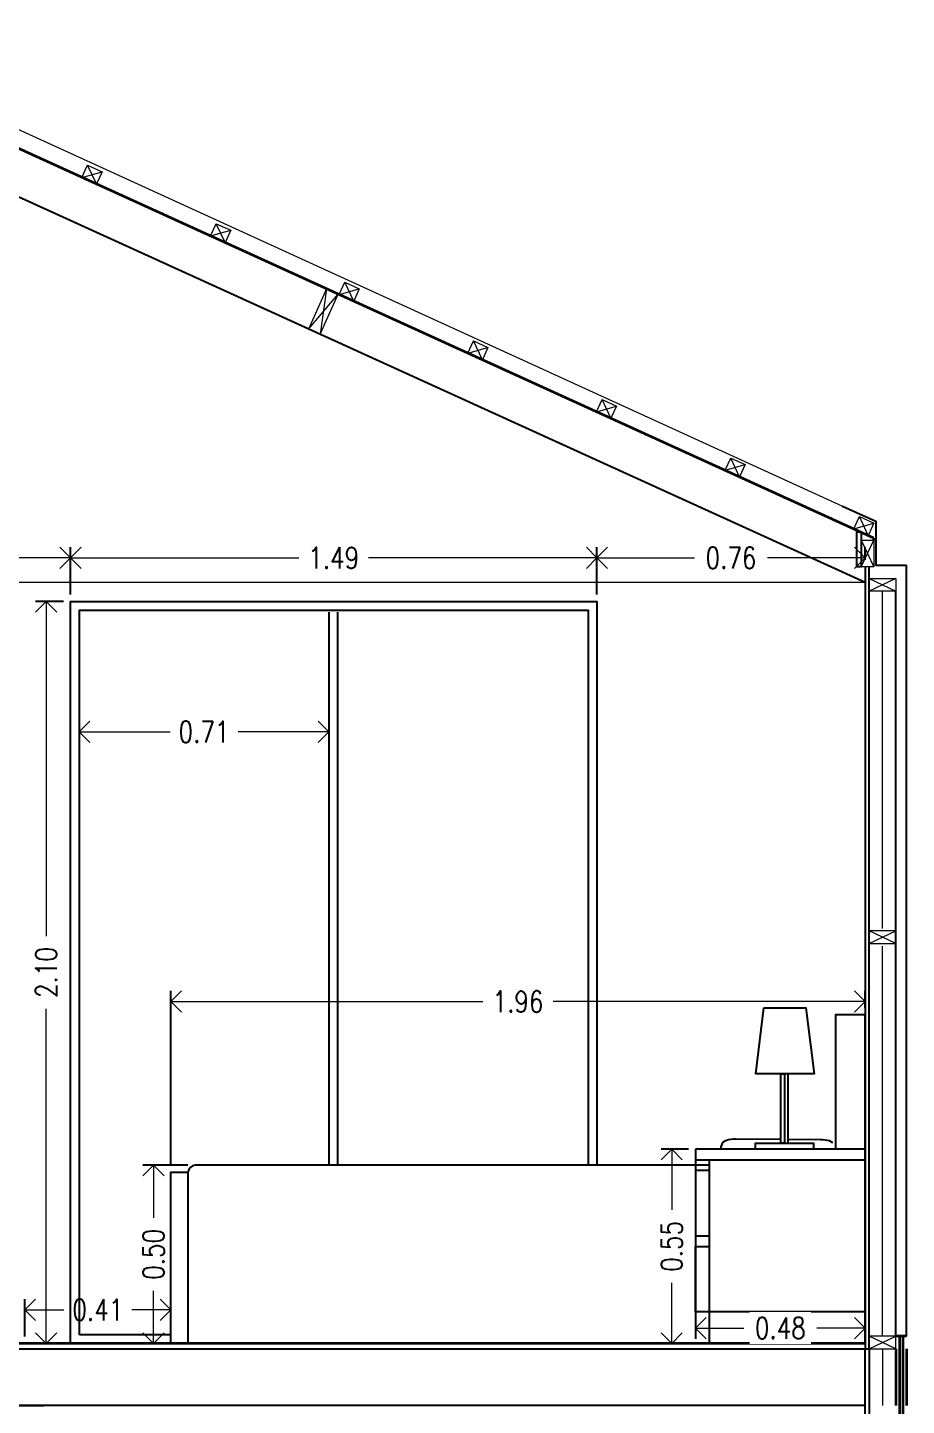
# Model space of a CAD drawing. Header units: inches. Extents: x -102.5 to -49.9, y 36.2 to 69.9.
# Drawn here: x -60.576 to -58.088, y 60.561 to 64.46 of the extents above; entities that cross this region are included whole.
import ezdxf

# ---------------------------------------------------------------- set-up
doc = ezdxf.new("R2010")
doc.units = ezdxf.units.IN
doc.header["$MEASUREMENT"] = 0
doc.layers.get('DEFPOINTS').update_dxf_attribs({"color": 210})
for name, color, linetype, lineweight in [('A-ANNO-DIMS', 3, 'Continuous', 18), ('A-DETL-MBND', 3, 'Continuous', 18), ('A-DETL-MCUT', 4, 'Continuous', 25), ('A-ELEV-MBE1', 7, 'Continuous', 35), ('A-ELEV-MBE2', 4, 'Continuous', 25), ('A-WALL-PATT', 8, 'Continuous', 18), ('A-WALL-STUD', 3, 'Continuous', 18), ('arredi', 7, 'Continuous', 20)]:
    doc.layers.add(name, color=color, linetype=linetype, lineweight=lineweight)
doc.styles.add('E-ROMANS', font='romans.shx', dxfattribs={"width": 0.8})
doc.dimstyles.new('Fabio1', dxfattribs={"dimscale": 0.001, "dimtxt": 60, "dimasz": 60, "dimexe": 30, "dimexo": 20, "dimgap": 30, "dimtad": 0, "dimzin": 0, "dimdsep": 46, "dimtxsty": 'E-ROMANS', "dimblk": 'OPEN90', "dimcen": 90, "dimclrd": 3, "dimclre": 3, "dimclrt": 3, "dimadec": 0, "dimazin": 0, "dimtfac": 1, "dimtmove": 1, "dimatfit": 3, "dimldrblk": 'OPEN90', "dimfxl": 1, "dimtfill": 1, "dimtolj": 1, "dimtzin": 0, "dimlwd": -1, "dimarcsym": 0})

# ---------------------------------------------------------------- blocks, each defined once
blk = doc.blocks.new('_Open90')
at = {"color": 0, "linetype": 'ByBlock', "lineweight": -2}
for p, q in [((0, 0), (-1, 0)), ((-0.5, 0.5), (0, 0)), ((0, 0), (-0.5, -0.5))]:
    blk.add_line(p, q, dxfattribs=at)
blk = doc.blocks.new('*D1453')
at = {"layer": 'A-ANNO-DIMS', "color": 3, "lineweight": -2, "transparency": 16777216}
for p, q in [((-60.4542, 62.8556), (-60.4542, 62.9889)), ((-58.9644, 62.8556), (-58.9644, 62.989))]:
    blk.add_line(p, q, dxfattribs=at)
at = {"layer": 'A-ANNO-DIMS', "color": 3, "transparency": 16777216}
for p, q in [((-60.3942, 62.9589), (-59.8079, 62.9589)), ((-59.0244, 62.959), (-59.6107, 62.9589))]:
    blk.add_line(p, q, dxfattribs=at)
at = {"layer": 'DEFPOINTS', "color": 0, "transparency": 16777216}
for p in [(-58.9644, 62.959), (-60.4542, 62.8356), (-58.9644, 62.8356)]:
    blk.add_point(p, dxfattribs=at)
at = {"layer": 'A-ANNO-DIMS', "color": 3, "transparency": 16777216, "xscale": 0.06, "yscale": 0.06, "zscale": 0.06}
for p, rotation in [((-60.4542, 62.9589), 180.0036669831165), ((-58.9644, 62.959), 0.003666983116441308)]:
    blk.add_blockref('_Open90', p, dxfattribs=dict(at, rotation=rotation))
at = {"layer": 'A-ANNO-DIMS', "color": 3, "transparency": 16777216, "insert": (-59.7093, 62.9589), "char_height": 0.06, "attachment_point": 5, "rotation": 0.0037, "style": 'E-ROMANS', "bg_fill": 3, "box_fill_scale": 1.25, "bg_fill_color": 256, "bg_fill_true_color": 13158600, "bg_fill_transparency": 0}
blk.add_mtext('\\A1;1.49', dxfattribs=at)
blk = doc.blocks.new('*D1454')
at = {"layer": 'A-ANNO-DIMS', "color": 3, "lineweight": -2, "transparency": 16777216}
for p, q in [((-60.4742, 62.8356), (-60.553, 62.8356)), ((-60.4742, 60.7356), (-60.553, 60.7356))]:
    blk.add_line(p, q, dxfattribs=at)
at = {"layer": 'A-ANNO-DIMS', "color": 3, "transparency": 16777216}
for p, q in [((-60.523, 62.7756), (-60.523, 61.8887)), ((-60.523, 60.7956), (-60.523, 61.6824))]:
    blk.add_line(p, q, dxfattribs=at)
at = {"layer": 'DEFPOINTS', "color": 0, "transparency": 16777216}
for p in [(-60.4542, 62.8356), (-60.523, 60.7356), (-60.4542, 60.7356)]:
    blk.add_point(p, dxfattribs=at)
at = {"layer": 'A-ANNO-DIMS', "color": 3, "transparency": 16777216, "xscale": 0.06, "yscale": 0.06, "zscale": 0.06}
for p, rotation in [((-60.523, 62.8356), 90), ((-60.523, 60.7356), 270)]:
    blk.add_blockref('_Open90', p, dxfattribs=dict(at, rotation=rotation))
at = {"layer": 'A-ANNO-DIMS', "color": 3, "transparency": 16777216, "insert": (-60.523, 61.7856), "char_height": 0.06, "attachment_point": 5, "rotation": 90, "style": 'E-ROMANS', "bg_fill": 3, "box_fill_scale": 1.25, "bg_fill_color": 256, "bg_fill_true_color": 13158600, "bg_fill_transparency": 0}
blk.add_mtext('\\A1;2.10', dxfattribs=at)
blk = doc.blocks.new('*D1443')
at = {"layer": 'A-ANNO-DIMS', "color": 3, "lineweight": -2, "transparency": 16777216}
for p, q in [((-60.1218, 61.2406), (-60.2493, 61.2406)), ((-60.1418, 60.7356), (-60.2493, 60.7356))]:
    blk.add_line(p, q, dxfattribs=at)
at = {"layer": 'A-ANNO-DIMS', "color": 3, "transparency": 16777216}
for p, q in [((-60.2193, 61.1806), (-60.2193, 61.0912)), ((-60.2193, 60.7956), (-60.2193, 60.8849))]:
    blk.add_line(p, q, dxfattribs=at)
at = {"layer": 'DEFPOINTS', "color": 0, "transparency": 16777216}
for p in [(-60.1018, 61.2406), (-60.2193, 60.7356), (-60.1218, 60.7356)]:
    blk.add_point(p, dxfattribs=at)
at = {"layer": 'A-ANNO-DIMS', "color": 3, "transparency": 16777216, "xscale": 0.06, "yscale": 0.06, "zscale": 0.06}
for p, rotation in [((-60.2193, 61.2406), 90), ((-60.2193, 60.7356), 270)]:
    blk.add_blockref('_Open90', p, dxfattribs=dict(at, rotation=rotation))
at = {"layer": 'A-ANNO-DIMS', "color": 3, "transparency": 16777216, "insert": (-60.2193, 60.9881), "char_height": 0.06, "attachment_point": 5, "rotation": 90, "style": 'E-ROMANS', "bg_fill": 3, "box_fill_scale": 1.25, "bg_fill_color": 256, "bg_fill_true_color": 13158600, "bg_fill_transparency": 0}
blk.add_mtext('\\A1;0.50', dxfattribs=at)
blk = doc.blocks.new('*D1444')
at = {"layer": 'A-ANNO-DIMS', "color": 3, "lineweight": -2, "transparency": 16777216}
for p, q in [((-60.1702, 61.2406), (-60.1702, 61.7333)), ((-58.2055, 61.6856), (-58.2055, 61.7333))]:
    blk.add_line(p, q, dxfattribs=at)
at = {"layer": 'A-ANNO-DIMS', "color": 3, "transparency": 16777216}
for p, q in [((-60.1102, 61.7033), (-59.2876, 61.7033)), ((-58.2655, 61.7033), (-59.0881, 61.7033))]:
    blk.add_line(p, q, dxfattribs=at)
at = {"layer": 'DEFPOINTS', "color": 0, "transparency": 16777216}
for p in [(-58.2055, 61.7033), (-58.2055, 61.6656), (-60.1702, 61.2206)]:
    blk.add_point(p, dxfattribs=at)
at = {"layer": 'A-ANNO-DIMS', "color": 3, "transparency": 16777216, "xscale": 0.06, "yscale": 0.06, "zscale": 0.06, "rotation": 180}
blk.add_blockref('_Open90', (-60.1702, 61.7033), dxfattribs=at)
at = {"layer": 'A-ANNO-DIMS', "color": 3, "transparency": 16777216, "xscale": 0.06, "yscale": 0.06, "zscale": 0.06}
blk.add_blockref('_Open90', (-58.2055, 61.7033), dxfattribs=at)
at = {"layer": 'A-ANNO-DIMS', "color": 3, "transparency": 16777216, "insert": (-59.1879, 61.7033), "char_height": 0.06, "attachment_point": 5, "style": 'E-ROMANS', "bg_fill": 3, "box_fill_scale": 1.25, "bg_fill_color": 256, "bg_fill_true_color": 13158600, "bg_fill_transparency": 0}
blk.add_mtext('\\A1;1.96', dxfattribs=at)
blk = doc.blocks.new('*D1445')
at = {"layer": 'A-ANNO-DIMS', "color": 3, "lineweight": -2, "transparency": 16777216}
for p, q in [((-58.7055, 61.2856), (-58.7828, 61.2856)), ((-58.2255, 60.7356), (-58.7828, 60.7356))]:
    blk.add_line(p, q, dxfattribs=at)
at = {"layer": 'A-ANNO-DIMS', "color": 3, "transparency": 16777216}
for p, q in [((-58.7528, 61.2256), (-58.7528, 61.1137)), ((-58.7528, 60.7956), (-58.7528, 60.9074))]:
    blk.add_line(p, q, dxfattribs=at)
at = {"layer": 'DEFPOINTS', "color": 0, "transparency": 16777216}
for p in [(-58.6855, 61.2856), (-58.7528, 60.7356), (-58.2055, 60.7356)]:
    blk.add_point(p, dxfattribs=at)
at = {"layer": 'A-ANNO-DIMS', "color": 3, "transparency": 16777216, "xscale": 0.06, "yscale": 0.06, "zscale": 0.06}
for p, rotation in [((-58.7528, 61.2856), 90), ((-58.7528, 60.7356), 270)]:
    blk.add_blockref('_Open90', p, dxfattribs=dict(at, rotation=rotation))
at = {"layer": 'A-ANNO-DIMS', "color": 3, "transparency": 16777216, "insert": (-58.7528, 61.0106), "char_height": 0.06, "attachment_point": 5, "rotation": 90, "style": 'E-ROMANS', "bg_fill": 3, "box_fill_scale": 1.25, "bg_fill_color": 256, "bg_fill_true_color": 13158600, "bg_fill_transparency": 0}
blk.add_mtext('\\A1;0.55', dxfattribs=at)
blk = doc.blocks.new('*D1446')
at = {"layer": 'A-ANNO-DIMS', "color": 3, "lineweight": -2, "transparency": 16777216}
for p, q in [((-58.6855, 61.2656), (-58.6855, 60.7495)), ((-58.2055, 61.2656), (-58.2055, 60.7495))]:
    blk.add_line(p, q, dxfattribs=at)
at = {"layer": 'A-ANNO-DIMS', "color": 3, "transparency": 16777216}
for p, q in [((-58.6255, 60.7795), (-58.5487, 60.7795)), ((-58.2655, 60.7795), (-58.3424, 60.7795))]:
    blk.add_line(p, q, dxfattribs=at)
at = {"layer": 'DEFPOINTS', "color": 0, "transparency": 16777216}
for p in [(-58.6855, 61.2856), (-58.2055, 61.2856), (-58.2055, 60.7795)]:
    blk.add_point(p, dxfattribs=at)
at = {"layer": 'A-ANNO-DIMS', "color": 3, "transparency": 16777216, "xscale": 0.06, "yscale": 0.06, "zscale": 0.06, "rotation": 180}
blk.add_blockref('_Open90', (-58.6855, 60.7795), dxfattribs=at)
at = {"layer": 'A-ANNO-DIMS', "color": 3, "transparency": 16777216, "xscale": 0.06, "yscale": 0.06, "zscale": 0.06}
blk.add_blockref('_Open90', (-58.2055, 60.7795), dxfattribs=at)
at = {"layer": 'A-ANNO-DIMS', "color": 3, "transparency": 16777216, "insert": (-58.4455, 60.7795), "char_height": 0.06, "attachment_point": 5, "style": 'E-ROMANS', "bg_fill": 3, "box_fill_scale": 1.25, "bg_fill_color": 256, "bg_fill_true_color": 13158600, "bg_fill_transparency": 0}
blk.add_mtext('\\A1;0.48', dxfattribs=at)
blk = doc.blocks.new('*D1447')
at = {"layer": 'A-ANNO-DIMS', "color": 3, "lineweight": -2, "transparency": 16777216}
for p, q in [((-60.5835, 60.7556), (-60.5835, 60.8612)), ((-60.1702, 60.7556), (-60.1702, 60.8612))]:
    blk.add_line(p, q, dxfattribs=at)
at = {"layer": 'A-ANNO-DIMS', "color": 3, "transparency": 16777216}
for p, q in [((-60.5235, 60.8312), (-60.4731, 60.8312)), ((-60.2302, 60.8312), (-60.2806, 60.8312))]:
    blk.add_line(p, q, dxfattribs=at)
at = {"layer": 'DEFPOINTS', "color": 0, "transparency": 16777216}
for p in [(-60.1702, 60.8312), (-60.5835, 60.7356), (-60.1702, 60.7356)]:
    blk.add_point(p, dxfattribs=at)
at = {"layer": 'A-ANNO-DIMS', "color": 3, "transparency": 16777216, "xscale": 0.06, "yscale": 0.06, "zscale": 0.06, "rotation": 180}
blk.add_blockref('_Open90', (-60.5835, 60.8312), dxfattribs=at)
at = {"layer": 'A-ANNO-DIMS', "color": 3, "transparency": 16777216, "xscale": 0.06, "yscale": 0.06, "zscale": 0.06}
blk.add_blockref('_Open90', (-60.1702, 60.8312), dxfattribs=at)
at = {"layer": 'A-ANNO-DIMS', "color": 3, "transparency": 16777216, "insert": (-60.3769, 60.8312), "char_height": 0.06, "attachment_point": 5, "style": 'E-ROMANS', "bg_fill": 3, "box_fill_scale": 1.25, "bg_fill_color": 256, "bg_fill_true_color": 13158600, "bg_fill_transparency": 0}
blk.add_mtext('\\A1;0.41', dxfattribs=at)
blk = doc.blocks.new('*D1448')
at = {"layer": 'A-ANNO-DIMS', "color": 3, "lineweight": -2, "transparency": 16777216}
for p, q in [((-61.1855, 62.9093), (-61.1855, 62.9889)), ((-60.4542, 62.8556), (-60.4542, 62.9889))]:
    blk.add_line(p, q, dxfattribs=at)
at = {"layer": 'A-ANNO-DIMS', "color": 3, "transparency": 16777216}
for p, q in [((-61.1255, 62.9589), (-60.923, 62.9589)), ((-60.5142, 62.9589), (-60.7167, 62.9589))]:
    blk.add_line(p, q, dxfattribs=at)
at = {"layer": 'DEFPOINTS', "color": 0, "transparency": 16777216}
for p in [(-61.1855, 62.9589), (-61.1855, 62.8893), (-60.4542, 62.8356)]:
    blk.add_point(p, dxfattribs=at)
at = {"layer": 'A-ANNO-DIMS', "color": 3, "transparency": 16777216, "xscale": 0.06, "yscale": 0.06, "zscale": 0.06, "rotation": 180}
blk.add_blockref('_Open90', (-61.1855, 62.9589), dxfattribs=at)
at = {"layer": 'A-ANNO-DIMS', "color": 3, "transparency": 16777216, "xscale": 0.06, "yscale": 0.06, "zscale": 0.06}
blk.add_blockref('_Open90', (-60.4542, 62.9589), dxfattribs=at)
at = {"layer": 'A-ANNO-DIMS', "color": 3, "transparency": 16777216, "insert": (-60.8198, 62.9589), "char_height": 0.06, "attachment_point": 5, "style": 'E-ROMANS', "bg_fill": 3, "box_fill_scale": 1.25, "bg_fill_color": 256, "bg_fill_true_color": 13158600, "bg_fill_transparency": 0}
blk.add_mtext('\\A1;0.73', dxfattribs=at)
blk = doc.blocks.new('*D1450')
at = {"layer": 'A-ANNO-DIMS', "color": 3, "lineweight": -2, "transparency": 16777216}
for p, q in [((-60.4293, 62.7856), (-60.4293, 62.4367)), ((-59.7233, 62.7856), (-59.7233, 62.4367))]:
    blk.add_line(p, q, dxfattribs=at)
at = {"layer": 'A-ANNO-DIMS', "color": 3, "transparency": 16777216}
for p, q in [((-60.3693, 62.4667), (-60.1726, 62.4667)), ((-59.7833, 62.4667), (-59.98, 62.4667))]:
    blk.add_line(p, q, dxfattribs=at)
at = {"layer": 'DEFPOINTS', "color": 0, "transparency": 16777216}
for p in [(-60.4293, 62.8056), (-59.7233, 62.8056), (-59.7233, 62.4667)]:
    blk.add_point(p, dxfattribs=at)
at = {"layer": 'A-ANNO-DIMS', "color": 3, "transparency": 16777216, "xscale": 0.06, "yscale": 0.06, "zscale": 0.06, "rotation": 180}
blk.add_blockref('_Open90', (-60.4293, 62.4667), dxfattribs=at)
at = {"layer": 'A-ANNO-DIMS', "color": 3, "transparency": 16777216, "xscale": 0.06, "yscale": 0.06, "zscale": 0.06}
blk.add_blockref('_Open90', (-59.7233, 62.4667), dxfattribs=at)
at = {"layer": 'A-ANNO-DIMS', "color": 3, "transparency": 16777216, "insert": (-60.0763, 62.4667), "char_height": 0.06, "attachment_point": 5, "style": 'E-ROMANS', "bg_fill": 3, "box_fill_scale": 1.25, "bg_fill_color": 256, "bg_fill_true_color": 13158600, "bg_fill_transparency": 0}
blk.add_mtext('\\A1;0.71', dxfattribs=at)
blk = doc.blocks.new('*D1435')
at = {"layer": 'A-ANNO-DIMS', "color": 3, "lineweight": -2, "transparency": 16777216}
for p, q in [((-58.9644, 62.8556), (-58.9644, 62.989)), ((-58.2055, 62.9536), (-58.2055, 62.989))]:
    blk.add_line(p, q, dxfattribs=at)
at = {"layer": 'A-ANNO-DIMS', "color": 3, "transparency": 16777216}
for p, q in [((-58.9044, 62.959), (-58.6881, 62.959)), ((-58.2655, 62.959), (-58.4818, 62.959))]:
    blk.add_line(p, q, dxfattribs=at)
at = {"layer": 'DEFPOINTS', "color": 0, "transparency": 16777216}
for p in [(-58.2055, 62.959), (-58.2055, 62.9336), (-58.9644, 62.8356)]:
    blk.add_point(p, dxfattribs=at)
at = {"layer": 'A-ANNO-DIMS', "color": 3, "transparency": 16777216, "xscale": 0.06, "yscale": 0.06, "zscale": 0.06, "rotation": 180}
blk.add_blockref('_Open90', (-58.9644, 62.959), dxfattribs=at)
at = {"layer": 'A-ANNO-DIMS', "color": 3, "transparency": 16777216, "xscale": 0.06, "yscale": 0.06, "zscale": 0.06}
blk.add_blockref('_Open90', (-58.2055, 62.959), dxfattribs=at)
at = {"layer": 'A-ANNO-DIMS', "color": 3, "transparency": 16777216, "insert": (-58.585, 62.959), "char_height": 0.06, "attachment_point": 5, "style": 'E-ROMANS', "bg_fill": 3, "box_fill_scale": 1.25, "bg_fill_color": 256, "bg_fill_true_color": 13158600, "bg_fill_transparency": 0}
blk.add_mtext('\\A1;0.76', dxfattribs=at)

msp = doc.modelspace()

# ---------------------------------------------------------------- linework, layer by layer
for p, q in [((-60.4542, 62.8356), (-58.9644, 62.8356)), ((-58.9895, 62.8056), (-58.9895, 61.2406)), ((-60.4542, 60.7356), (-60.4542, 60.7751)), ((-60.4292, 60.7606), (-60.4292, 60.7751)), ((-60.4005, 60.7606), (-60.4292, 60.7606)), ((-60.1702, 60.7606), (-60.4005, 60.7606)), ((-60.1218, 60.7356), (-60.4542, 60.7356)), ((-61.32, 60.5606), (-60.5298, 60.5606))]:
    msp.add_line(p, q)
at = {"color": 7}
for p, q in [((-58.4435, 61.3131), (-58.5718, 61.314)), ((-58.3321, 61.3123), (-58.4235, 61.3129)), ((-58.325, 61.3121), (-58.3321, 61.3123)), ((-58.3182, 61.3115), (-58.325, 61.3121)), ((-58.3119, 61.3105), (-58.3182, 61.3115)), ((-58.3061, 61.3089), (-58.3119, 61.3105)), ((-58.3011, 61.3067), (-58.3061, 61.3089)), ((-58.297, 61.3038), (-58.3011, 61.3067))]:
    msp.add_line(p, q, dxfattribs=at)
at = {"color": 4}
msp.add_lwpolyline([(-58.2694, 63.1051), (-58.1755, 63.0623), (-58.1755, 62.9386), (-58.0885, 62.9386)], dxfattribs=at)
for points in [[(-59.7233, 62.8056), (-59.7229, 61.5959), (-59.7228, 61.2406)], [(-59.6977, 61.2406), (-59.6977, 61.5959), (-59.6977, 62.8056)], [(-58.2892, 60.7356), (-58.2892, 60.7356), (-58.2055, 60.7356), (-58.2055, 61.6656), (-58.2892, 61.6656), (-58.2892, 61.2856)], [(-58.4335, 61.3023), (-58.4235, 61.3023), (-58.4235, 61.4989), (-58.4335, 61.4989), (-58.4335, 61.3023), (-58.4435, 61.3023), (-58.4435, 61.4989), (-58.4335, 61.4989)], [(-58.6467, 61.2556), (-58.6467, 61.2256), (-58.6467, 61.0406), (-58.6467, 61.0106)], [(-60.1702, 60.7356), (-60.1702, 60.7356), (-60.1702, 61.2206), (-60.1218, 61.2206), (-60.1218, 60.7356), (-60.1702, 60.7356)], [(-58.6467, 61.2256), (-58.6855, 61.2256), (-58.6855, 61.0406), (-58.6467, 61.0406)]]:
    msp.add_lwpolyline(points)
at = {"color": 7}
for points in [[(-58.4921, 61.6856), (-58.3736, 61.6856), (-58.3499, 61.4989), (-58.5143, 61.4989)], [(-58.3513, 61.2856), (-58.5157, 61.2856), (-58.5157, 61.3023), (-58.3513, 61.3023)]]:
    msp.add_lwpolyline(points, close=True, dxfattribs=at)
msp.add_lwpolyline([(-58.5718, 61.314), (-58.579, 61.3138), (-58.5858, 61.3133), (-58.5921, 61.3123), (-58.5979, 61.3107), (-58.6029, 61.3085), (-58.607, 61.3056), (-58.6101, 61.3019), (-58.6123, 61.2975), (-58.6137, 61.2925), (-58.6145, 61.287), (-58.6145, 61.2856)], dxfattribs=at)
for points in [[(-58.6855, 61.2856), (-58.6855, 61.2556), (-58.2055, 61.2556), (-58.2055, 61.2856)], [(-58.6467, 61.0106), (-58.6467, 60.8256), (-58.6467, 60.7356), (-58.2055, 60.7356), (-58.2055, 60.8256), (-58.6855, 60.8256), (-58.6855, 61.0106)]]:
    msp.add_lwpolyline(points, close=True)
msp.add_lwpolyline([(-58.6467, 61.2406), (-60.1018, 61.2406, 0.321067), (-60.1218, 61.2206)], format="xyb")
at = {"layer": 'A-DETL-MBND'}
msp.add_line((-61.233, 64.4595), (-58.2694, 63.1051), dxfattribs=at)
at = {"layer": 'A-DETL-MCUT'}
for points in [[(-58.2285, 63.0324), (-58.2165, 63.0324), (-58.2165, 62.9336), (-58.2285, 62.9336)], [(-58.2055, 60.7206), (-58.1935, 60.7206), (-58.1935, 60.5106), (-58.2055, 60.5106)]]:
    msp.add_lwpolyline(points, close=True, dxfattribs=at)
msp.add_lwpolyline([(-58.2055, 62.9336), (-58.2055, 60.7206), (-58.1935, 60.7206), (-58.1935, 62.9336)], dxfattribs=at)
at = {"layer": 'A-ELEV-MBE1'}
for p, q in [((-58.1805, 63.0086), (-58.1805, 63.0151)), ((-58.2055, 60.7356), (-61.1955, 60.7356))]:
    msp.add_line(p, q, dxfattribs=at)
for points in [[(-58.1805, 63.0151), (-61.233, 64.405)], [(-58.0885, 60.7566), (-58.1185, 60.7566)], [(-58.1085, 60.7566), (-58.1085, 60.4886)], [(-58.0985, 60.7566), (-58.0985, 60.4886)], [(-58.1185, 60.7206), (-58.1185, 60.5606)], [(-58.0885, 60.7206), (-58.0885, 60.5606)]]:
    msp.add_lwpolyline(points, dxfattribs=at)
at = {"layer": 'A-ELEV-MBE2'}
for p, q in [((-58.0885, 60.7566), (-58.0885, 62.9386)), ((-58.1185, 60.7566), (-58.1185, 62.8646)), ((-61.2055, 60.7212), (-58.2055, 60.7212)), ((-61.2055, 60.5612), (-58.2055, 60.5612))]:
    msp.add_line(p, q, dxfattribs=at)
msp.add_lwpolyline([(-58.2055, 62.8892), (-61.1955, 64.2506)], dxfattribs=at)
at = {"layer": 'A-WALL-PATT', "ltscale": 0.1}
for p, q in [((-58.156, 61.9106), (-58.156, 62.8646)), ((-58.156, 60.7566), (-58.156, 61.8606)), ((-58.156, 60.7206), (-58.156, 60.5606))]:
    msp.add_line(p, q, dxfattribs=at)
at = {"layer": 'A-WALL-STUD'}
for p, q in [((-60.3807, 64.0169), (-60.4059, 64.0702)), ((-60.4217, 64.0356), (-60.365, 64.0515)), ((-60.0167, 63.8512), (-60.0419, 63.9044)), ((-60.0576, 63.8698), (-60.0009, 63.8858)), ((-59.7295, 63.7204), (-59.7481, 63.5916)), ((-59.6936, 63.7041), (-59.6369, 63.72)), ((-59.6527, 63.6854), (-59.6779, 63.7387)), ((-59.7809, 63.6065), (-59.6967, 63.7055)), ((-59.3296, 63.5383), (-59.2729, 63.5543)), ((-59.2886, 63.5197), (-59.3138, 63.5729)), ((-58.9246, 63.3539), (-58.9498, 63.4071)), ((-58.9655, 63.3726), (-58.9088, 63.3885)), ((-58.5605, 63.1882), (-58.5857, 63.2414)), ((-58.6015, 63.2068), (-58.5448, 63.2227)), ((-58.2374, 63.0411), (-58.1807, 63.057)), ((-58.1965, 63.0224), (-58.2217, 63.0756)), ((-58.2165, 62.9336), (-58.1805, 63.0086)), ((-58.2165, 63.0086), (-58.1805, 62.9336)), ((-58.1935, 62.9006), (-58.1185, 62.8646)), ((-58.1185, 62.9006), (-58.1935, 62.8646)), ((-58.1935, 61.8676), (-58.1185, 61.9036)), ((-58.1185, 61.8676), (-58.1935, 61.9036)), ((-58.1935, 60.7206), (-58.1185, 60.7566)), ((-58.1185, 60.7206), (-58.1935, 60.7566))]:
    msp.add_line(p, q, dxfattribs=at)
for points in [[(-60.3807, 64.0169), (-60.4217, 64.0356), (-60.4059, 64.0702), (-60.365, 64.0515)], [(-60.0167, 63.8512), (-60.0576, 63.8698), (-60.0419, 63.9044), (-60.0009, 63.8858)], [(-59.6967, 63.7055), (-59.7295, 63.7204), (-59.7809, 63.6065), (-59.7481, 63.5916)], [(-59.6527, 63.6854), (-59.6936, 63.7041), (-59.6779, 63.7387), (-59.6369, 63.72)], [(-59.2886, 63.5197), (-59.3296, 63.5383), (-59.3138, 63.5729), (-59.2729, 63.5543)], [(-58.9246, 63.3539), (-58.9655, 63.3726), (-58.9498, 63.4071), (-58.9088, 63.3885)], [(-58.5605, 63.1882), (-58.6015, 63.2068), (-58.5857, 63.2414), (-58.5448, 63.2227)], [(-58.1965, 63.0224), (-58.2374, 63.0411), (-58.2217, 63.0756), (-58.1807, 63.057)], [(-58.2165, 62.9336), (-58.2165, 63.0086), (-58.1805, 63.0086), (-58.1805, 62.9336)], [(-58.1935, 62.9006), (-58.1185, 62.9006), (-58.1185, 62.8646), (-58.1935, 62.8646)], [(-58.1935, 61.8676), (-58.1185, 61.8676), (-58.1185, 61.9036), (-58.1935, 61.9036)], [(-58.1935, 60.7206), (-58.1185, 60.7206), (-58.1185, 60.7566), (-58.1935, 60.7566)]]:
    msp.add_lwpolyline(points, close=True, dxfattribs=at)
at = {"layer": 'arredi'}
for p, q in [((-58.2055, 62.8892), (-64.3125, 62.8894)), ((-58.2055, 60.7356), (-58.2055, 60.7206))]:
    msp.add_line(p, q, dxfattribs=at)

# ---------------------------------------------------------------- next in the draw order: dimensions: what is measured, and where the dimension line sits
at = {"layer": 'A-ANNO-DIMS'}
dim = msp.add_aligned_dim(p1=(-60.4542, 62.8356), p2=(-58.9644, 62.8356), distance=0.1233, dimstyle='Fabio1', dxfattribs=at)
dim.commit()
dim.dimension.update_dxf_attribs({"geometry": '*D1453', "text_midpoint": (-59.7093, 62.9589)})
dim = msp.add_linear_dim(base=(-59.7233, 62.4667), p1=(-60.4293, 62.8056), p2=(-59.7233, 62.8056), dimstyle='Fabio1', dxfattribs=at)
dim.commit()
dim.dimension.update_dxf_attribs({"geometry": '*D1450', "text_midpoint": (-60.0763, 62.4667)})
dim = msp.add_linear_dim(base=(-60.219262, 60.735574), p1=(-60.101808, 61.240571), p2=(-60.121806, 60.735574), angle=90, dimstyle='Fabio1', dxfattribs=at)
dim.commit()
dim.dimension.update_dxf_attribs({"geometry": '*D1443', "text_midpoint": (-60.219262, 60.988073)})

# ---------------------------------------------------------------- next in the draw order: dimensions: what is measured, and where the dimension line sits
for base, p1, p2, picture, middle in [((-58.2055, 62.959), (-58.9644, 62.8356), (-58.2055, 62.9336), '*D1435', (-58.585, 62.959)), ((-58.2055, 61.7033), (-60.1702, 61.2206), (-58.2055, 61.6656), '*D1444', (-59.1879, 61.7033))]:
    dim = msp.add_linear_dim(base=base, p1=p1, p2=p2, dimstyle='Fabio1', dxfattribs=at)
    dim.commit()
    dim.dimension.update_dxf_attribs({"geometry": picture, "text_midpoint": middle})
dim = msp.add_linear_dim(base=(-60.523, 60.7356), p1=(-60.4542, 62.8356), p2=(-60.4542, 60.7356), angle=90, dimstyle='Fabio1', dxfattribs=at)
dim.commit()
dim.dimension.update_dxf_attribs({"geometry": '*D1454', "text_midpoint": (-60.523, 61.7856)})

# ---------------------------------------------------------------- next in the draw order: dimensions: what is measured, and where the dimension line sits
for base, p1, p2, picture, middle in [((-61.1855, 62.9589), (-60.4542, 62.8356), (-61.1855, 62.8893), '*D1448', (-60.8198, 62.9589)), ((-60.1702, 60.8312), (-60.5835, 60.7356), (-60.1702, 60.7356), '*D1447', (-60.3769, 60.8312))]:
    dim = msp.add_linear_dim(base=base, p1=p1, p2=p2, dimstyle='Fabio1', dxfattribs=at)
    dim.commit()
    dim.dimension.update_dxf_attribs({"geometry": picture, "text_midpoint": middle})
dim = msp.add_linear_dim(base=(-58.7528, 60.7356), p1=(-58.6855, 61.2856), p2=(-58.2055, 60.7356), angle=90, dimstyle='Fabio1', dxfattribs=at)
dim.commit()
dim.dimension.update_dxf_attribs({"geometry": '*D1445', "text_midpoint": (-58.7528, 61.0106)})

# ---------------------------------------------------------------- next in the draw order: linework, layer by layer
for points in [[(-60.4542, 60.7356), (-60.4542, 62.8356), (-58.9645, 62.8356), (-58.9645, 61.2406)], [(-60.4291, 60.7606), (-60.4292, 62.8106), (-58.9895, 62.8106), (-58.9895, 61.2406)]]:
    msp.add_lwpolyline(points)

# ---------------------------------------------------------------- next in the draw order: dimensions: what is measured, and where the dimension line sits
dim = msp.add_linear_dim(base=(-58.2055, 60.7795), p1=(-58.6855, 61.2856), p2=(-58.2055, 61.2856), dimstyle='Fabio1', dxfattribs=at)
dim.commit()
dim.dimension.update_dxf_attribs({"geometry": '*D1446', "text_midpoint": (-58.4455, 60.7795)})

doc.saveas('drawing.dxf')
